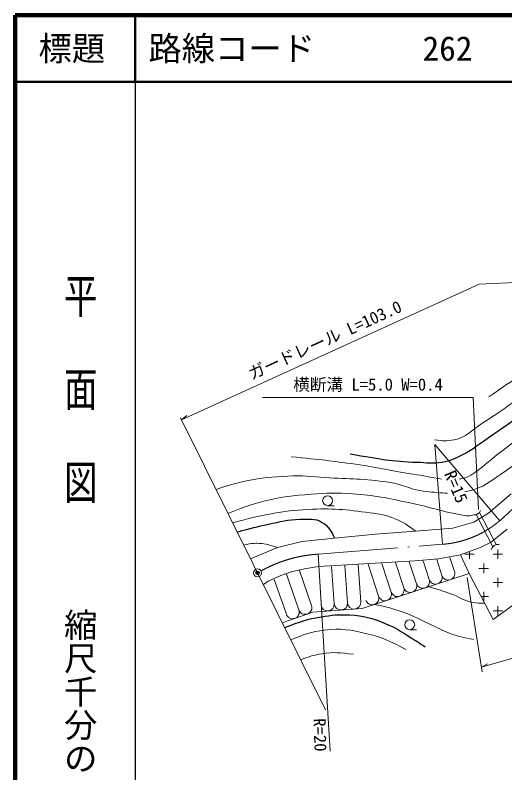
# Model space of a CAD drawing. Units: millimetres, scale not verified. Extents: x 40000 to 680000, y 20000 to 380000.
# Drawn here: x 40000 to 113488, y 266302 to 380000 of the extents above; entities that cross this region are included whole.
import ezdxf
from ezdxf.enums import TextEntityAlignment as Align

# ---------------------------------------------------------------- set-up
doc = ezdxf.new("R2010")
doc.units = ezdxf.units.MM
doc.header["$LTSCALE"] = 1000
doc.header["$PDMODE"] = 32
doc.header["$PDSIZE"] = 500
doc.linetypes.add('DASHED', pattern=[7.5, 6, -1.5])
doc.linetypes.add('LONG_DASHED_DOTTED', pattern=[15.25, 12, -1.5, 0.25, -1.5])
for name, color, linetype, lineweight in [('M-BGD', 7, 'Continuous', 13), ('M-BMK', 2, 'LONG_DASHED_DOTTED', 13), ('M-STR-HTXT', 7, 'Continuous', 13), ('M-TTL', 2, 'Continuous', 140), ('M-TTL-BAND', 7, 'Continuous', 25), ('M-TTL-LINE', 7, 'Continuous', 50)]:
    doc.layers.add(name, color=color, linetype=linetype, lineweight=lineweight)
doc.layers.add('M-OTRS', color=6, linetype='Continuous')
doc.layers.add('M-TTL-TXT', color=7, linetype='Continuous')
doc.styles.add('@ＭＳ ゴシック', font='')
doc.styles.add('ＭＳ ゴシック', font='')
doc.styles.get('@ＭＳ ゴシック').set_extended_font_data('@MS Gothic')
doc.styles.get('ＭＳ ゴシック').set_extended_font_data('MS Gothic')

msp = doc.modelspace()

# ---------------------------------------------------------------- linework, layer by layer
at = {"layer": 'M-BGD'}
for p, q in [((111047, 305255), (114444, 308180)), ((111744, 289304), (137679, 308163)), ((86896, 306390), (87896, 306390)), ((108820, 303905), (111047, 305255)), ((105670, 303028), (108820, 303905)), ((94061, 302128), (100091, 302578)), ((100091, 302578), (105670, 303028)), ((113837, 302893), (112554, 301813)), ((83015, 301003), (87919, 301521)), ((87919, 301521), (94061, 302128)), ((112554, 301813), (111317, 300891)), ((79348, 300126), (83015, 301003)), ((109945, 300171), (108055, 299473)), ((111317, 300891), (109945, 300171)), ((75311, 298438), (79348, 300126)), ((108055, 299473), (106817, 299023)), ((107481, 299107), (108895, 299107)), ((108188, 299526), (108188, 298400)), ((111723, 299107), (113138, 299107)), ((112430, 299814), (112430, 298400)), ((99956, 298123), (85512, 297268)), ((100229, 294680), (99153, 297979)), ((103533, 298416), (99956, 298123)), ((102131, 295300), (101208, 298128)), ((104032, 295921), (103257, 298296)), ((106817, 299023), (103533, 298416)), ((105933, 296541), (105251, 298633)), ((106817, 299023), (108145, 296211)), ((83397, 296931), (81417, 296481)), ((85512, 297268), (83397, 296931)), ((87898, 291667), (87488, 297285)), ((89892, 291812), (89484, 297403)), ((91887, 291958), (91481, 297522)), ((94525, 292819), (92961, 297612)), ((96427, 293439), (95025, 297735)), ((98328, 294059), (97089, 297857)), ((109602, 296985), (111016, 296985)), ((110309, 297692), (110309, 296278)), ((79887, 295896), (77975, 295041)), ((81417, 296481), (79887, 295896)), ((82586, 290759), (80723, 296109)), ((84475, 291417), (82649, 296659)), ((92081, 290969), (108145, 296211)), ((108145, 296211), (111744, 289304)), ((77975, 295041), (77247, 294549)), ((80698, 290101), (78875, 295334)), ((111723, 294864), (113138, 294864)), ((112430, 295571), (112430, 294157)), ((110309, 293450), (110309, 292135)), ((110001, 292743), (111016, 292743)), ((112430, 291328), (112430, 289914)), ((80094, 288832), (84680, 290429)), ((84680, 290429), (92081, 290969)), ((111723, 290621), (113138, 290621)), ((99206, 287782), (100206, 287782))]:
    msp.add_line(p, q, dxfattribs=at)
at = {"layer": 'M-BGD', "linetype": 'DASHED'}
for p, q in [((109191, 305046), (111693, 300238)), ((109685, 305394), (112208, 300548))]:
    msp.add_line(p, q, dxfattribs=at)
at = {"layer": 'M-BGD'}
for centre in [(86895, 307140), (99206, 288532)]:
    msp.add_circle(centre, 750, dxfattribs=at)
for centre, radius, start, end in [((108915, 305962), 957, 265.63052, 342.44587), ((112467, 299536), 1045, 81.65973, 165.4416), ((103081, 295611), 1000, 198.07309, 18.07309), ((104983, 296231), 1000, 198.07309, 18.07309), ((99279, 294370), 1000, 198.07309, 18.07309), ((101180, 294990), 1000, 198.07309, 18.07309), ((95476, 293129), 1000, 198.07309, 18.07309), ((97377, 293749), 1000, 198.07309, 18.07309), ((93575, 292508), 1000, 198.07309, 18.07309), ((83531, 291088), 1000, 199.20567, 19.20567), ((86900, 291594), 1000, 184.17224, 4.17224), ((88895, 291739), 1000, 184.17224, 4.17224), ((90890, 291885), 1000, 184.17224, 4.17224), ((81642, 290430), 1000, 199.20567, 19.20567)]:
    msp.add_arc(centre, radius, start, end, dxfattribs=at)
for points, knots in [([(111069, 322727), (115317, 325632), (116466, 326449), (120057, 328628), (122811, 330300), (124329, 331291), (127204, 332744), (129451, 333879), (130654, 334686), (133052, 335451), (134455, 335898), (135272, 336087), (136734, 336263), (137869, 336400), (138299, 336420), (139658, 336426)], [0, 0, 0, 0, 1, 1, 1, 2, 2, 2, 3, 3, 3, 4, 4, 4, 5, 5, 5, 5]), ([(102947, 316283), (104159, 316085), (104745, 316089), (105870, 316283), (107729, 316603), (108439, 317723), (110040, 318720), (113167, 320667), (114743, 322026), (117837, 324026), (121361, 326305), (123242, 327763), (126987, 329657), (129164, 330758), (130499, 331126), (132781, 331986), (134885, 332778), (135998, 333461), (138196, 333935), (140040, 334332), (141129, 334321), (143015, 334260), (145371, 334183), (146724, 333997), (148971, 333285), (150747, 332722), (151723, 332243), (153248, 331173), (154572, 330245), (155177, 329539), (156280, 328358), (157442, 327115), (157847, 326208), (158988, 324947), (160081, 323737), (160738, 323096), (161966, 322023), (163269, 320884), (164150, 320424), (165431, 319261), (166328, 318447), (167045, 318120), (167597, 317041), (168072, 316112), (168479, 315537), (168409, 314496), (168377, 314012), (168347, 313770), (168164, 313278)], [0, 0, 0, 0, 1, 1, 1, 2, 2, 2, 3, 3, 3, 4, 4, 4, 5, 5, 5, 6, 6, 6, 7, 7, 7, 8, 8, 8, 9, 9, 9, 10, 10, 10, 11, 11, 11, 12, 12, 12, 13, 13, 13, 14, 14, 14, 15, 15, 15, 16, 16, 16, 16]), ([(106668, 310399), (106744, 310410), (106821, 310422), (106899, 310435), (107500, 310536), (107837, 310667), (108361, 310977), (110179, 312049), (110944, 313021), (112639, 314280), (114925, 315977), (116123, 317054), (118541, 318557), (120935, 320046), (122387, 320697), (124930, 321914), (126886, 322851), (127983, 323388), (130020, 324134), (131941, 324839), (132983, 325417), (135001, 325759), (136065, 325939), (136690, 325933), (137763, 325813), (138906, 325685), (139506, 325321), (140524, 324784), (141142, 324458), (141497, 324254), (141986, 323755), (142438, 323294), (142587, 323044), (142943, 322407)], [0, 0, 0, 0, 1, 1, 1, 2, 2, 2, 3, 3, 3, 4, 4, 4, 5, 5, 5, 6, 6, 6, 7, 7, 7, 8, 8, 8, 9, 9, 9, 10, 10, 10, 11, 11, 11, 11]), ([(107493, 308460), (107898, 308540), (108321, 308646), (108775, 308787), (110873, 309440), (111797, 310417), (113634, 311622), (115645, 312941), (116632, 313881), (118629, 315222), (120436, 316435), (121293, 317447), (123331, 318214), (124333, 318591), (124757, 318743), (125963, 318979)], [0, 0, 0, 0, 1, 1, 1, 2, 2, 2, 3, 3, 3, 4, 4, 4, 5, 5, 5, 5]), ([(81396, 313738), (86053, 313271), (87316, 313148), (91089, 312601), (94698, 312078), (96682, 311542), (100293, 311031), (101727, 310828), (102823, 310533), (103957, 310386)], [0, 0, 0, 0, 1, 1, 1, 2, 2, 2, 3, 3, 3, 3]), ([(70148, 308808), (72230, 309524), (72901, 309719), (74713, 310115), (77107, 310637), (78498, 310700), (80945, 310835), (83131, 310955), (84360, 310728), (86547, 310610), (90251, 310409), (92346, 310434), (96018, 309912), (98443, 309568), (99672, 308615), (102115, 308450), (103151, 308380), (104024, 308296), (104857, 308270)], [0, 0, 0, 0, 1, 1, 1, 2, 2, 2, 3, 3, 3, 4, 4, 4, 5, 5, 5, 6, 6, 6, 6]), ([(71934, 305220), (74462, 306233), (75291, 306536), (77525, 307100), (80160, 307766), (81702, 307872), (84410, 308112), (86826, 308327), (88199, 308338), (90619, 308180), (93965, 307961), (95814, 307520), (99101, 306853), (101969, 306270), (103515, 305666), (106390, 305120), (107188, 304969), (107662, 304767), (108460, 304918), (108611, 304946), (108678, 304951), (108842, 305008)], [0, 0, 0, 0, 1, 1, 1, 2, 2, 2, 3, 3, 3, 4, 4, 4, 5, 5, 5, 6, 6, 6, 7, 7, 7, 7]), ([(72641, 303800), (75342, 304539), (76139, 304765), (78425, 305165), (80570, 305541), (81785, 305725), (83960, 305840), (87589, 306032), (89649, 305811), (93251, 305323), (94755, 305119), (95633, 305013), (97031, 304423), (98317, 303880), (98815, 303528), (100091, 302578)], [0, 0, 0, 0, 1, 1, 1, 2, 2, 2, 3, 3, 3, 4, 4, 4, 5, 5, 5, 5]), ([(74309, 300451), (74837, 300604), (75013, 300657), (75478, 300711), (75923, 300762), (76177, 300750), (76625, 300733), (77714, 300693), (78137, 300494), (79348, 300126)], [0, 0, 0, 0, 1, 1, 1, 2, 2, 2, 3, 3, 3, 3]), ([(102060, 294225), (103659, 293756), (104099, 293626), (105385, 293175), (106704, 292713), (107340, 292094), (108722, 291882), (109397, 291778), (109686, 291739), (110466, 291756)], [0, 0, 0, 0, 1, 1, 1, 2, 2, 2, 3, 3, 3, 3]), ([(93957, 291581), (95957, 291143), (96586, 290996), (98209, 290422), (99962, 289802), (100851, 289223), (102548, 288461), (103752, 287920), (104383, 287504), (105635, 287084), (106842, 286681), (107327, 286592), (108806, 286334)], [0, 0, 0, 0, 1, 1, 1, 2, 2, 2, 3, 3, 3, 4, 4, 4, 4]), ([(81367, 286273), (83497, 287152), (84383, 287453), (86417, 287713), (88911, 288030), (90387, 287767), (92829, 287173), (95208, 286594), (96158, 286106), (98634, 284810)], [0, 0, 0, 0, 1, 1, 1, 2, 2, 2, 3, 3, 3, 3]), ([(82863, 283269), (84244, 283800), (84773, 283951), (86046, 284169), (87865, 284481), (88669, 284325), (90771, 284102)], [0, 0, 0, 0, 1, 1, 1, 2, 2, 2, 2])]:
    msp.add_open_spline(points, degree=3, knots=knots, dxfattribs=at)
at = {"layer": 'M-BGD', "lineweight": 25}
for points, knots in [([(138602, 332086), (137775, 331900), (137038, 331619), (136030, 331282), (133981, 330596), (132885, 330056), (130940, 329116), (129015, 328185), (128004, 327531), (126121, 326517), (124430, 325606), (123413, 325215), (121789, 324189), (119394, 322673), (118200, 321604), (115888, 319965), (114054, 318666), (113042, 317916), (111177, 316662), (109605, 315605), (108807, 314863), (107116, 314009), (105987, 313439), (105332, 313074), (104084, 312872), (102643, 312639), (101806, 312833), (100348, 312872), (96385, 312977), (94977, 313347), (90276, 314117)], [0, 0, 0, 0, 1, 1, 1, 2, 2, 2, 3, 3, 3, 4, 4, 4, 5, 5, 5, 6, 6, 6, 7, 7, 7, 8, 8, 8, 9, 9, 9, 10, 10, 10, 10]), ([(73324, 302429), (75533, 303054), (76167, 303235), (78020, 303613), (79842, 303984), (80863, 304353), (82722, 304355), (84044, 304357), (84957, 304589), (86074, 303883), (87064, 303257), (87417, 302594), (87919, 301521)], [0, 0, 0, 0, 1, 1, 1, 2, 2, 2, 3, 3, 3, 4, 4, 4, 4]), ([(80448, 288120), (82892, 289011), (83715, 289365), (85911, 289704), (87570, 289960), (88522, 290107), (90197, 290007), (92335, 289880), (93542, 289524), (95529, 288725), (97139, 288078), (97929, 287469), (99410, 286565), (100250, 286053), (100530, 285880), (101536, 285215)], [0, 0, 0, 0, 1, 1, 1, 2, 2, 2, 3, 3, 3, 4, 4, 4, 5, 5, 5, 5])]:
    msp.add_open_spline(points, degree=3, knots=knots, dxfattribs=at)
at = {"layer": 'M-BMK'}
for p, q in [((112729, 304139), (127451, 317680)), ((85450, 299116), (104112, 300594))]:
    msp.add_line(p, q, dxfattribs=at)
at = {"layer": 'M-BMK', "linetype": 'Continuous'}
msp.add_circle((76377, 296297), 600, dxfattribs=at)
msp.add_circle((76377, 296297), 600, dxfattribs=at)
at = {"layer": 'M-BMK'}
for centre, radius, start, end in [((102995, 315552), 15000, 274.26895, 310.45838), ((86678, 279154), 20000, 93.5196, 119.28263)]:
    msp.add_arc(centre, radius, start, end, dxfattribs=at)
at = {"layer": 'M-OTRS'}
msp.add_point((76377, 296297), dxfattribs=at)
msp.add_point((76377, 296297), dxfattribs=at)
at = {"layer": 'M-STR-HTXT'}
for p, q in [((109642, 339645), (147634, 341214)), ((64944, 319259), (109642, 339645)), ((108745, 322611), (77141, 322611)), ((109530, 305800), (108745, 322611)), ((64794, 319562), (86597, 275769)), ((64944, 319259), (65750, 319902)), ((104112, 300594), (102995, 315552)), ((112729, 304139), (102995, 315552)), ((85450, 299116), (87268, 269555)), ((107848, 295601), (110090, 281480)), ((109983, 282154), (143167, 291698)), ((109983, 282154), (110875, 282670))]:
    msp.add_line(p, q, dxfattribs=at)
at = {"layer": 'M-TTL'}
for p, q in [((40000, 380000), (40000, 20000)), ((680000, 380000), (40000, 380000))]:
    msp.add_line(p, q, dxfattribs=at)
at = {"layer": 'M-TTL-BAND'}
msp.add_line((58000, 370000), (58000, 20000), dxfattribs=at)
at = {"layer": 'M-TTL-LINE'}
for p, q in [((58000, 380000), (58000, 370000)), ((40000, 370000), (680000, 370000))]:
    msp.add_line(p, q, dxfattribs=at)

# ---------------------------------------------------------------- texts
at = {"layer": 'M-STR-HTXT', "style": 'ＭＳ ゴシック'}
msp.add_text('ガードレール L=103.0', height=1833, rotation=24.517, dxfattribs=at).set_placement((87085, 329907), align=Align.BOTTOM_CENTER)
msp.add_text('横断溝 L=5.0 W=0.4', height=1833, dxfattribs=at).set_placement((92943, 323111), align=Align.BOTTOM_CENTER)
for s, rotation, p in [('R=15', 293.05, (107983, 307309)), ('R=20', 271.967, (86769, 269537))]:
    msp.add_text(s, height=1833, rotation=rotation, dxfattribs=at).set_placement(p, align=Align.TOP_RIGHT)
at = {"layer": 'M-TTL-BAND', "style": '@ＭＳ ゴシック', "width": 1.4}
msp.add_text('平  面  図', height=3666, rotation=270, dxfattribs=at).set_placement((49777, 306475), align=Align.MIDDLE_RIGHT)
at = {"layer": 'M-TTL-BAND', "style": '@ＭＳ ゴシック'}
msp.add_text('縮尺千分の一', height=3666, rotation=270, dxfattribs=at).set_placement((49777, 261030), align=Align.MIDDLE_RIGHT)
at = {"layer": 'M-TTL-TXT', "style": 'ＭＳ ゴシック'}
msp.add_text('標題', height=3666, dxfattribs=at).set_placement((48500, 375000), align=Align.MIDDLE_CENTER)
for s, p in [('路線コード', (60000, 375000)), ('262', (101142, 375000))]:
    msp.add_text(s, height=3666, dxfattribs=at).set_placement(p, align=Align.MIDDLE_LEFT)

doc.saveas('drawing.dxf')
